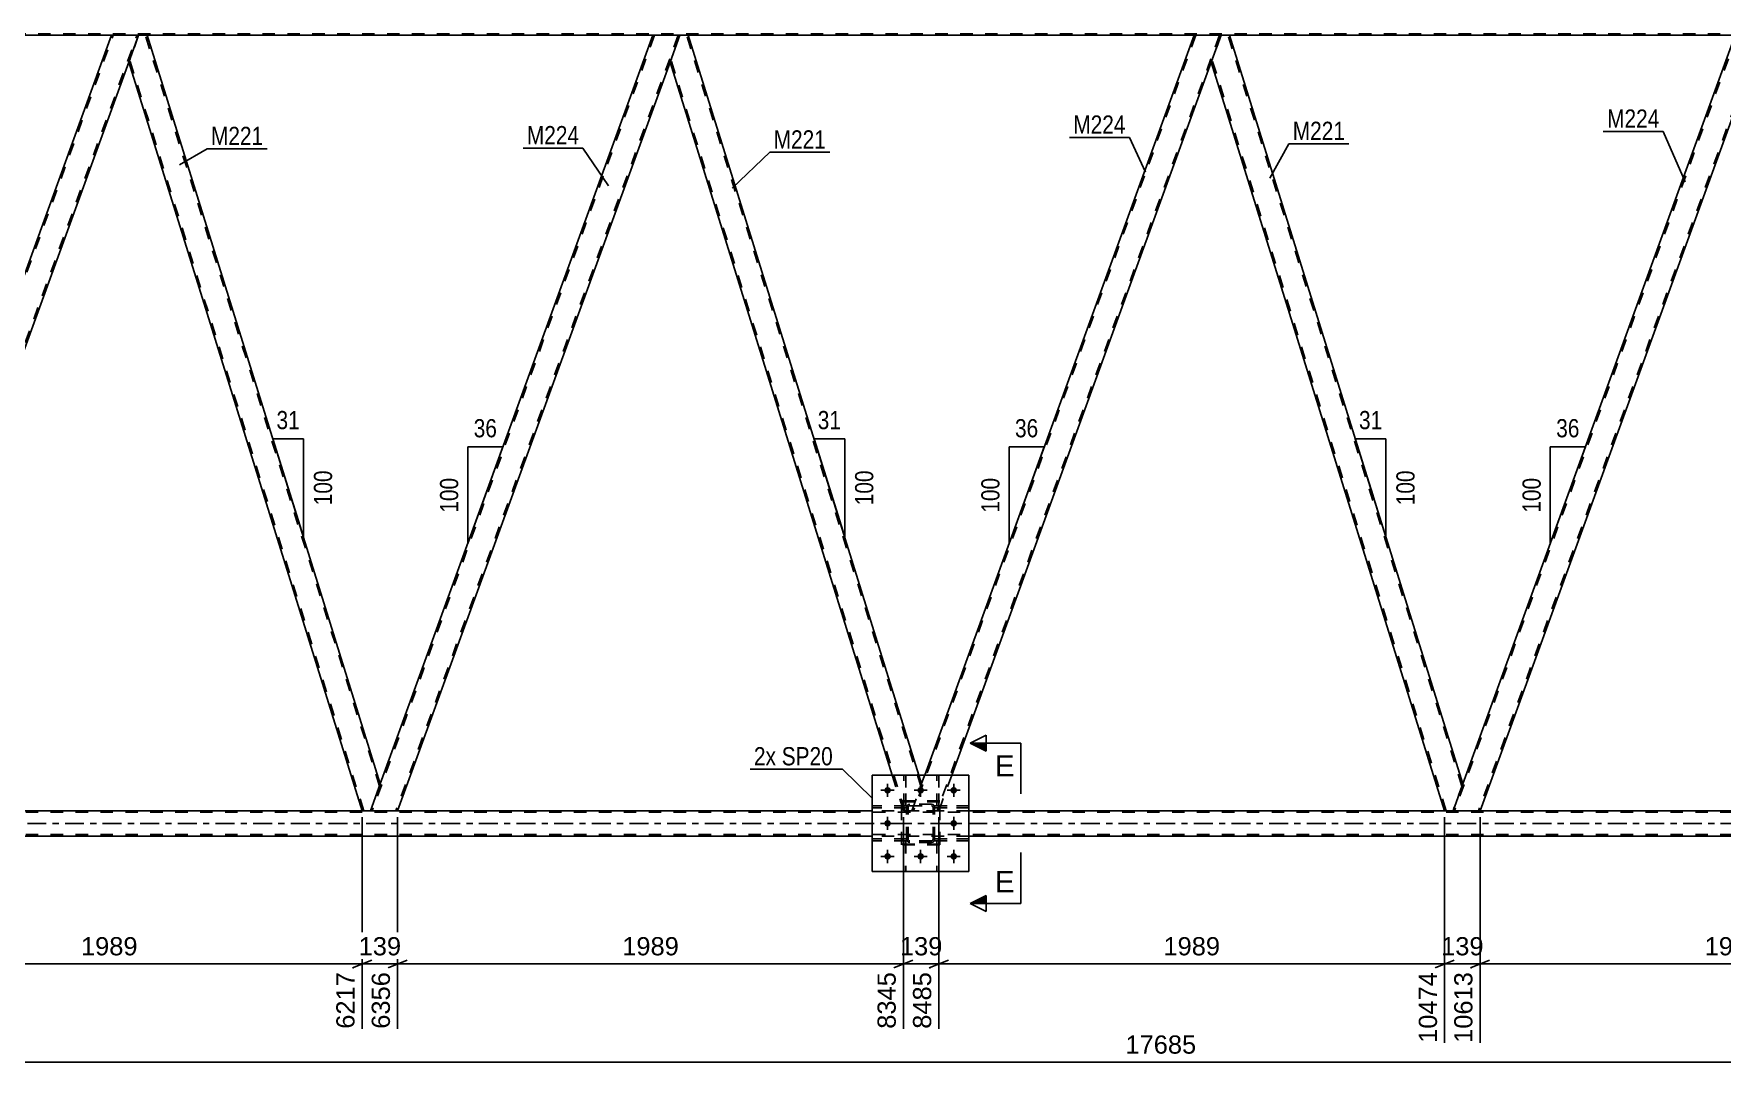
# Model space of a CAD drawing. Header units: millimetres. Extents: x 0 to 841, y 0 to 594.
# Drawn here: x 255.2 to 520.8, y 269.3 to 431.2 of the extents above; entities that cross this region are included whole.
import ezdxf

# ---------------------------------------------------------------- set-up
doc = ezdxf.new("R2010")
doc.units = ezdxf.units.MM
doc.linetypes.add('DXK_LINE_DOT2', pattern=[3.9198, 1.9599, -1.9599])
doc.linetypes.add('DXK_LINE_DOT3', pattern=[5.9187, 2.979, -0.9799, 0.9799, -0.9799])
doc.styles.add('Arial', font='arial.ttf', dxfattribs={"height": 0.2})
doc.styles.add('Arial Narrow', font='ARIALN.TTF', dxfattribs={"height": 0.2})

# ---------------------------------------------------------------- blocks, each defined once
blk = doc.blocks.new('Part-318895881-4197 - 3783')
at = {"color": 7, "linetype": 'DXK_LINE_DOT2'}
for p, q in [((718.45, 308.68), (129.92, 308.68)), ((312.44, 308.92), (306.87, 308.92)), ((402.32, 308.92), (387.12, 308.92)), ((482.71, 308.92), (477.14, 308.92)), ((718.45, 305.16), (129.92, 305.16)), ((402.32, 304.92), (387.12, 304.92))]:
    blk.add_line(p, q, dxfattribs=at)
at = {"color": 2, "linetype": 'Continuous'}
for p, q in [((306.87, 308.92), (232.05, 308.92)), ((387.12, 308.92), (312.44, 308.92)), ((477.14, 308.92), (402.32, 308.92)), ((557.39, 308.92), (482.71, 308.92)), ((387.12, 304.92), (232.05, 304.92)), ((557.39, 304.92), (402.32, 304.92))]:
    blk.add_line(p, q, dxfattribs=at)
at = {"color": 7, "linetype": 'DXK_LINE_DOT3'}
blk.add_line((129.92, 306.92), (718.45, 306.92), dxfattribs=at)
blk = doc.blocks.new('Bolt-318895881-4156 - 3783')
at = {"linetype": 'Continuous'}
for points in [[(390.04, 312.13, -1), (389, 312.13, -1)], [(395.24, 312.13, -1), (394.2, 312.13, -1)], [(400.44, 312.13, -1), (399.4, 312.13, -1)], [(390.04, 306.93, -1), (389, 306.93, -1)], [(400.44, 306.93, -1), (399.4, 306.93, -1)], [(390.04, 301.73, -1), (389, 301.73, -1)], [(395.24, 301.73, -1), (394.2, 301.73, -1)], [(400.44, 301.73, -1), (399.4, 301.73, -1)]]:
    blk.add_hatch(color=1, dxfattribs=at).paths.add_polyline_path(points)
at = {"color": 1, "linetype": 'Continuous'}
for p, q in [((390.56, 312.13), (388.48, 312.13)), ((389.52, 313.17), (389.52, 311.09)), ((395.76, 312.13), (393.68, 312.13)), ((394.72, 313.17), (394.72, 311.09)), ((400.96, 312.13), (398.88, 312.13)), ((399.92, 313.17), (399.92, 311.09)), ((390.56, 306.93), (388.48, 306.93)), ((389.52, 307.97), (389.52, 305.89)), ((400.96, 306.93), (398.88, 306.93)), ((399.92, 307.97), (399.92, 305.89)), ((390.56, 301.73), (388.48, 301.73)), ((389.52, 302.77), (389.52, 300.69)), ((395.76, 301.73), (393.68, 301.73)), ((394.72, 302.77), (394.72, 300.69)), ((400.96, 301.73), (398.88, 301.73)), ((399.92, 302.77), (399.92, 300.69))]:
    blk.add_line(p, q, dxfattribs=at)
blk = doc.blocks.new('Part-318895881-4124 - 3783')
at = {"color": 7, "linetype": 'DXK_LINE_DOT2'}
for p, q in [((402.32, 304.49), (396.92, 304.49)), ((396.92, 304.49), (396.92, 304.17)), ((396.92, 304.17), (402.32, 304.17)), ((397.52, 304.17), (397.52, 304.49)), ((402.32, 304.17), (402.32, 304.49))]:
    blk.add_line(p, q, dxfattribs=at)
blk = doc.blocks.new('Bolt-318895881-3851 - 3783')
at = {"color": 1, "linetype": 'Continuous'}
for p, q in [((388.48, 312.13), (389.18, 312.13)), ((389.52, 313.17), (389.52, 312.48)), ((389.52, 311.09), (389.52, 311.78)), ((390.56, 312.13), (389.87, 312.13)), ((393.68, 312.13), (394.38, 312.13)), ((394.72, 313.17), (394.72, 312.48)), ((394.72, 311.09), (394.72, 311.78)), ((395.76, 312.13), (395.07, 312.13)), ((398.88, 312.13), (399.58, 312.13)), ((399.92, 313.17), (399.92, 312.48)), ((399.92, 311.09), (399.92, 311.78)), ((400.96, 312.13), (400.27, 312.13)), ((388.48, 306.93), (389.18, 306.93)), ((389.52, 307.97), (389.52, 307.28)), ((389.52, 305.89), (389.52, 306.58)), ((390.56, 306.93), (389.87, 306.93)), ((398.88, 306.93), (399.58, 306.93)), ((399.92, 307.97), (399.92, 307.28)), ((399.92, 305.89), (399.92, 306.58)), ((400.96, 306.93), (400.27, 306.93)), ((388.48, 301.73), (389.18, 301.73)), ((389.52, 302.77), (389.52, 302.08)), ((389.52, 300.69), (389.52, 301.38)), ((390.56, 301.73), (389.87, 301.73)), ((393.68, 301.73), (394.38, 301.73)), ((394.72, 302.77), (394.72, 302.08)), ((394.72, 300.69), (394.72, 301.38)), ((395.76, 301.73), (395.07, 301.73)), ((398.88, 301.73), (399.58, 301.73)), ((399.92, 302.77), (399.92, 302.08)), ((399.92, 300.69), (399.92, 301.38)), ((400.96, 301.73), (400.27, 301.73))]:
    blk.add_line(p, q, dxfattribs=at)
blk = doc.blocks.new('Part-318895881-4164 - 3783')
at = {"color": 7, "linetype": 'DXK_LINE_DOT2'}
for p, q in [((397.28, 304.17), (397.6, 304.17)), ((397.28, 304.17), (397.28, 299.33)), ((397.28, 303.57), (397.6, 303.57)), ((397.6, 304.17), (397.6, 299.33)), ((397.6, 299.33), (397.28, 299.33))]:
    blk.add_line(p, q, dxfattribs=at)
blk = doc.blocks.new('Part-318895881-3873 - 3783')
at = {"color": 7, "linetype": 'DXK_LINE_DOT2'}
for p, q in [((437.98, 430.92), (393.58, 308.92)), ((441.73, 430.92), (397.32, 308.92)), ((437.98, 430.92), (438, 430.92)), ((441.98, 430.92), (440.44, 426.67)), ((393.32, 308.92), (395.36, 314.53)), ((399.62, 314.53), (397.58, 308.92)), ((397.58, 308.92), (393.32, 308.92))]:
    blk.add_line(p, q, dxfattribs=at)
at = {"color": 2, "linetype": 'Continuous'}
for p, q in [((437.73, 430.92), (395.36, 314.53)), ((441.98, 430.92), (437.73, 430.92)), ((440.44, 426.67), (399.62, 314.53))]:
    blk.add_line(p, q, dxfattribs=at)
blk = doc.blocks.new('Part-318895881-3908 - 3783')
at = {"color": 7, "linetype": 'DXK_LINE_DOT2'}
for p, q in [((728.25, 431.16), (129.92, 431.16)), ((273.03, 430.92), (267.46, 430.92)), ((358.17, 430.92), (352.59, 430.92)), ((443.3, 430.92), (437.73, 430.92))]:
    blk.add_line(p, q, dxfattribs=at)
at = {"color": 2, "linetype": 'Continuous'}
for p, q in [((267.46, 430.92), (187.9, 430.92)), ((352.59, 430.92), (273.03, 430.92)), ((437.73, 430.92), (358.17, 430.92)), ((522.86, 430.92), (443.3, 430.92))]:
    blk.add_line(p, q, dxfattribs=at)
blk = doc.blocks.new('Part-318895881-4165 - 3783')
at = {"color": 7, "linetype": 'DXK_LINE_DOT2'}
for p, q in [((392.08, 304.17), (392.4, 304.17)), ((392.08, 304.17), (392.08, 299.33)), ((392.08, 303.57), (392.4, 303.57)), ((392.4, 304.17), (392.4, 299.33)), ((392.4, 299.33), (392.08, 299.33))]:
    blk.add_line(p, q, dxfattribs=at)
blk = doc.blocks.new('Part-318895881-3936 - 3783')
at = {"color": 7, "linetype": 'DXK_LINE_DOT2'}
for p, q in [((397.72, 310.46), (391.72, 310.46)), ((391.72, 303.66), (391.72, 310.46)), ((397.72, 303.66), (397.72, 310.46)), ((397.72, 303.66), (391.72, 303.66))]:
    blk.add_line(p, q, dxfattribs=at)
blk = doc.blocks.new('Part-318895881-3961 - 3783')
at = {"color": 2, "linetype": 'Continuous'}
for p, q in [((271.71, 430.92), (270.17, 426.67)), ((273.03, 430.92), (271.71, 430.92)), ((309.73, 313.17), (273.03, 430.92)), ((306.87, 308.92), (270.17, 426.67)), ((308.19, 308.92), (309.73, 313.17)), ((308.19, 308.92), (306.87, 308.92))]:
    blk.add_line(p, q, dxfattribs=at)
at = {"color": 7, "linetype": 'DXK_LINE_DOT2'}
for p, q in [((309.6, 312.8), (272.78, 430.92)), ((307.12, 308.92), (270.3, 427.05))]:
    blk.add_line(p, q, dxfattribs=at)
blk = doc.blocks.new('Part-318895881-3971 - 3783')
at = {"color": 7, "linetype": 'DXK_LINE_DOT2'}
for p, q in [((223.31, 308.92), (267.71, 430.92)), ((227.05, 308.92), (271.46, 430.92)), ((267.71, 430.92), (267.73, 430.92)), ((271.71, 430.92), (270.17, 426.67)), ((223.05, 308.92), (225.09, 314.53)), ((227.31, 308.92), (229.35, 314.53)), ((227.31, 308.92), (223.05, 308.92))]:
    blk.add_line(p, q, dxfattribs=at)
at = {"color": 2, "linetype": 'Continuous'}
for p, q in [((267.46, 430.92), (225.09, 314.53)), ((271.71, 430.92), (267.46, 430.92)), ((229.35, 314.53), (270.17, 426.67))]:
    blk.add_line(p, q, dxfattribs=at)
blk = doc.blocks.new('Part-318895881-3978 - 3783')
at = {"color": 7, "linetype": 'DXK_LINE_DOT2'}
for p, q in [((352.85, 430.92), (308.44, 308.92)), ((356.59, 430.92), (312.19, 308.92)), ((352.85, 430.92), (352.87, 430.92)), ((356.85, 430.92), (355.3, 426.67)), ((309.73, 313.17), (308.19, 308.92)), ((308.44, 308.92), (308.46, 308.92))]:
    blk.add_line(p, q, dxfattribs=at)
at = {"color": 2, "linetype": 'Continuous'}
for p, q in [((352.59, 430.92), (309.73, 313.17)), ((352.59, 430.92), (356.85, 430.92)), ((355.3, 426.67), (312.44, 308.92)), ((312.41, 308.92), (308.19, 308.92)), ((312.44, 308.92), (312.41, 308.92))]:
    blk.add_line(p, q, dxfattribs=at)
blk = doc.blocks.new('Part-318895881-3993 - 3783')
at = {"color": 7, "linetype": 'DXK_LINE_DOT2'}
for p, q in [((392.4, 304.17), (392.08, 304.17)), ((392.08, 304.17), (392.08, 299.33)), ((392.08, 303.57), (392.4, 303.57)), ((392.4, 304.17), (392.4, 299.33)), ((392.08, 299.33), (392.4, 299.33))]:
    blk.add_line(p, q, dxfattribs=at)
blk = doc.blocks.new('Part-318895881-4099 - 3783')
at = {"color": 7, "linetype": 'DXK_LINE_DOT2'}
for p, q in [((523.12, 430.92), (478.71, 308.92)), ((526.86, 430.92), (482.46, 308.92)), ((523.12, 430.92), (523.13, 430.92)), ((527.12, 430.92), (525.57, 426.67)), ((480, 313.17), (478.46, 308.92)), ((478.71, 308.92), (478.73, 308.92))]:
    blk.add_line(p, q, dxfattribs=at)
at = {"color": 2, "linetype": 'Continuous'}
for p, q in [((522.86, 430.92), (480, 313.17)), ((522.86, 430.92), (527.12, 430.92)), ((525.57, 426.67), (482.71, 308.92)), ((482.67, 308.92), (478.46, 308.92)), ((482.71, 308.92), (482.67, 308.92))]:
    blk.add_line(p, q, dxfattribs=at)
blk = doc.blocks.new('Part-318895881-4003 - 3783')
at = {"color": 2, "linetype": 'Continuous'}
for p, q in [((441.98, 430.92), (440.44, 426.67)), ((443.3, 430.92), (441.98, 430.92)), ((480, 313.17), (443.3, 430.92)), ((477.14, 308.92), (440.44, 426.67)), ((479.73, 312.43), (478.46, 308.92)), ((480, 313.17), (479.73, 312.43)), ((478.46, 308.92), (477.14, 308.92))]:
    blk.add_line(p, q, dxfattribs=at)
at = {"color": 7, "linetype": 'DXK_LINE_DOT2'}
for p, q in [((479.87, 312.8), (443.05, 430.92)), ((477.39, 308.92), (440.57, 427.05)), ((479.98, 313.12), (479.73, 312.43))]:
    blk.add_line(p, q, dxfattribs=at)
blk = doc.blocks.new('Part-318895881-4013 - 3783')
at = {"color": 2, "linetype": 'Continuous'}
for p, q in [((356.85, 430.92), (355.3, 426.67)), ((358.17, 430.92), (356.85, 430.92)), ((394.45, 314.53), (358.17, 430.92)), ((390.26, 314.53), (355.3, 426.67))]:
    blk.add_line(p, q, dxfattribs=at)
at = {"color": 7, "linetype": 'DXK_LINE_DOT2'}
for p, q in [((394.73, 312.8), (357.91, 430.92)), ((392.25, 308.92), (355.44, 427.05)), ((390.26, 314.53), (392, 308.92)), ((394.87, 313.17), (394.45, 314.53)), ((393.32, 308.92), (394.87, 313.17)), ((392, 308.92), (393.32, 308.92))]:
    blk.add_line(p, q, dxfattribs=at)
blk = doc.blocks.new('Part-318895881-4014 - 3783')
at = {"color": 7, "linetype": 'DXK_LINE_DOT2'}
for p, q in [((397.72, 310.33), (391.72, 310.33)), ((391.72, 303.53), (391.72, 310.33)), ((397.72, 303.53), (397.72, 310.33)), ((397.72, 303.53), (391.72, 303.53))]:
    blk.add_line(p, q, dxfattribs=at)
blk = doc.blocks.new('Part-318895881-4026 - 3783')
at = {"color": 7, "linetype": 'DXK_LINE_DOT2'}
for p, q in [((392.08, 309.69), (392.08, 314.53)), ((392.08, 314.53), (392.4, 314.53)), ((392.4, 314.53), (392.4, 309.69)), ((392.08, 310.29), (392.4, 310.29)), ((392.4, 309.69), (392.08, 309.69))]:
    blk.add_line(p, q, dxfattribs=at)
blk = doc.blocks.new('Part-318895881-4027 - 3783')
at = {"color": 7, "linetype": 'DXK_LINE_DOT2'}
for p, q in [((392.52, 304.49), (387.12, 304.49)), ((387.12, 304.49), (387.12, 304.17)), ((392.52, 304.17), (387.12, 304.17)), ((391.92, 304.17), (391.92, 304.49)), ((392.52, 304.17), (392.52, 304.49))]:
    blk.add_line(p, q, dxfattribs=at)
blk = doc.blocks.new('Part-318895881-4163 - 3783')
at = {"color": 7, "linetype": 'DXK_LINE_DOT2'}
for p, q in [((392.52, 309.45), (392.56, 309.63)), ((392.56, 309.63), (392.52, 309.45)), ((392.52, 304.41), (392.52, 309.45)), ((392.76, 309.45), (392.78, 309.54)), ((392.76, 304.41), (392.76, 309.45)), ((392.78, 309.54), (392.83, 309.62)), ((392.82, 309.89), (393, 309.93)), ((393, 309.93), (392.82, 309.89)), ((392.83, 309.62), (392.91, 309.67)), ((392.91, 309.67), (393, 309.69)), ((396.44, 309.93), (393, 309.93)), ((393, 309.69), (396.44, 309.69)), ((396.44, 309.93), (396.63, 309.89)), ((396.63, 309.89), (396.44, 309.93)), ((396.44, 309.69), (396.53, 309.67)), ((396.53, 309.67), (396.61, 309.62)), ((396.61, 309.62), (396.66, 309.54)), ((396.66, 309.54), (396.68, 309.45)), ((396.68, 304.41), (396.68, 309.45)), ((396.89, 309.63), (396.92, 309.45)), ((396.92, 309.45), (396.89, 309.63)), ((396.92, 304.41), (396.92, 309.45)), ((392.56, 304.22), (392.52, 304.41)), ((392.52, 304.41), (392.56, 304.22)), ((392.78, 304.32), (392.76, 304.41)), ((392.83, 304.24), (392.78, 304.32)), ((393, 303.93), (392.82, 303.97)), ((392.82, 303.97), (393, 303.93)), ((392.91, 304.19), (392.83, 304.24)), ((393, 304.17), (392.91, 304.19)), ((396.44, 304.17), (393, 304.17)), ((396.44, 303.93), (393, 303.93)), ((396.53, 304.19), (396.44, 304.17)), ((396.63, 303.97), (396.44, 303.93)), ((396.44, 303.93), (396.63, 303.97)), ((396.61, 304.24), (396.53, 304.19)), ((396.66, 304.32), (396.61, 304.24)), ((396.68, 304.41), (396.66, 304.32)), ((396.92, 304.41), (396.89, 304.22)), ((396.89, 304.22), (396.92, 304.41))]:
    blk.add_line(p, q, dxfattribs=at)
at = {"color": 7, "linetype": 'DXK_LINE_DOT3'}
blk.add_line((394.72, 306.93), (394.72, 306.93), dxfattribs=at)
at = {"color": 7, "linetype": 'DXK_LINE_DOT2'}
for centre, start, end in [((393, 309.45), 112.5, 157.5), ((393, 309.45), 112.5, 157.5), ((396.44, 309.45), 22.5, 67.5), ((396.44, 309.45), 22.5, 67.5), ((393, 304.41), 202.5, 247.5), ((393, 304.41), 202.5, 247.5), ((396.44, 304.41), 292.5, 337.5), ((396.44, 304.41), 292.5, 337.5)]:
    blk.add_arc(centre, 0.48, start, end, dxfattribs=at)
blk = doc.blocks.new('Part-318895881-4059 - 3783')
at = {"color": 2, "linetype": 'Continuous'}
for p, q in [((397.28, 314.53), (397.28, 314.53)), ((397.6, 314.53), (397.28, 314.53)), ((397.6, 314.53), (397.6, 314.53))]:
    blk.add_line(p, q, dxfattribs=at)
at = {"color": 7, "linetype": 'DXK_LINE_DOT2'}
for p, q in [((397.28, 309.69), (397.28, 314.53)), ((397.6, 309.69), (397.6, 314.53)), ((397.28, 310.29), (397.6, 310.29)), ((397.6, 309.69), (397.28, 309.69))]:
    blk.add_line(p, q, dxfattribs=at)
blk = doc.blocks.new('Part-318895881-4060 - 3783')
at = {"color": 2, "linetype": 'Continuous'}
for p, q in [((392.08, 314.53), (392.08, 314.53)), ((392.4, 314.53), (392.08, 314.53)), ((392.4, 314.53), (392.4, 314.53))]:
    blk.add_line(p, q, dxfattribs=at)
at = {"color": 7, "linetype": 'DXK_LINE_DOT2'}
for p, q in [((392.08, 309.69), (392.08, 314.53)), ((392.4, 309.69), (392.4, 314.53)), ((392.08, 310.29), (392.4, 310.29)), ((392.4, 309.69), (392.08, 309.69))]:
    blk.add_line(p, q, dxfattribs=at)
blk = doc.blocks.new('Part-318895881-4061 - 3783')
at = {"color": 7, "linetype": 'DXK_LINE_DOT2'}
for p, q in [((392.52, 304.49), (387.12, 304.49)), ((387.12, 304.17), (387.12, 304.49)), ((392.52, 304.17), (387.12, 304.17)), ((391.92, 304.17), (391.92, 304.49)), ((392.52, 304.49), (392.52, 304.17))]:
    blk.add_line(p, q, dxfattribs=at)
blk = doc.blocks.new('Part-318895881-4062 - 3783')
at = {"color": 7, "linetype": 'DXK_LINE_DOT2'}
for p, q in [((392.52, 309.69), (387.12, 309.69)), ((387.12, 309.37), (387.12, 309.69)), ((392.52, 309.37), (387.12, 309.37)), ((391.92, 309.37), (391.92, 309.69)), ((392.52, 309.69), (392.52, 309.37))]:
    blk.add_line(p, q, dxfattribs=at)
blk = doc.blocks.new('Part-318895881-4063 - 3783')
at = {"color": 7, "linetype": 'DXK_LINE_DOT2'}
for p, q in [((397.6, 304.17), (397.28, 304.17)), ((397.28, 304.17), (397.28, 299.33)), ((397.28, 303.57), (397.6, 303.57)), ((397.6, 304.17), (397.6, 299.33)), ((397.28, 299.33), (397.6, 299.33))]:
    blk.add_line(p, q, dxfattribs=at)
blk = doc.blocks.new('Part-318895881-4141 - 3783')
at = {"color": 7, "linetype": 'DXK_LINE_DOT2'}
for p, q in [((387.12, 299.33), (387.12, 314.53)), ((387.12, 314.53), (402.32, 314.53)), ((402.32, 314.53), (402.32, 299.33)), ((402.32, 299.33), (387.12, 299.33))]:
    blk.add_line(p, q, dxfattribs=at)
blk = doc.blocks.new('Part-318895881-4122 - 3783')
at = {"color": 7, "linetype": 'DXK_LINE_DOT2'}
for p, q in [((396.92, 309.37), (396.92, 309.69)), ((396.92, 309.69), (402.32, 309.69)), ((402.32, 309.37), (396.92, 309.37)), ((397.52, 309.37), (397.52, 309.69)), ((402.32, 309.69), (402.32, 309.37))]:
    blk.add_line(p, q, dxfattribs=at)
blk = doc.blocks.new('Part-318895881-4123 - 3783')
at = {"color": 7, "linetype": 'DXK_LINE_DOT2'}
for p, q in [((392.52, 309.69), (387.12, 309.69)), ((387.12, 309.69), (387.12, 309.37)), ((392.52, 309.37), (387.12, 309.37)), ((391.92, 309.37), (391.92, 309.69)), ((392.52, 309.37), (392.52, 309.69))]:
    blk.add_line(p, q, dxfattribs=at)
blk = doc.blocks.new('Part-318895881-4125 - 3783')
at = {"color": 7, "linetype": 'DXK_LINE_DOT2'}
for p, q in [((402.32, 309.69), (396.92, 309.69)), ((396.92, 309.69), (396.92, 309.37)), ((396.92, 309.37), (402.32, 309.37)), ((397.52, 309.37), (397.52, 309.69)), ((402.32, 309.37), (402.32, 309.69))]:
    blk.add_line(p, q, dxfattribs=at)
blk = doc.blocks.new('Part-318895881-4126 - 3783')
at = {"color": 7, "linetype": 'DXK_LINE_DOT2'}
for p, q in [((392.52, 309.45), (392.56, 309.63)), ((392.56, 309.63), (392.52, 309.45)), ((392.52, 304.41), (392.52, 309.45)), ((392.76, 309.45), (392.78, 309.54)), ((392.76, 304.41), (392.76, 309.45)), ((392.78, 309.54), (392.83, 309.62)), ((392.82, 309.89), (393, 309.93)), ((393, 309.93), (392.82, 309.89)), ((392.83, 309.62), (392.91, 309.67)), ((392.91, 309.67), (393, 309.69)), ((396.44, 309.93), (393, 309.93)), ((393, 309.69), (396.44, 309.69)), ((396.44, 309.93), (396.63, 309.89)), ((396.63, 309.89), (396.44, 309.93)), ((396.44, 309.69), (396.53, 309.67)), ((396.53, 309.67), (396.61, 309.62)), ((396.61, 309.62), (396.66, 309.54)), ((396.66, 309.54), (396.68, 309.45)), ((396.68, 304.41), (396.68, 309.45)), ((396.89, 309.63), (396.92, 309.45)), ((396.92, 309.45), (396.89, 309.63)), ((396.92, 304.41), (396.92, 309.45)), ((392.56, 304.22), (392.52, 304.41)), ((392.52, 304.41), (392.56, 304.22)), ((392.78, 304.32), (392.76, 304.41)), ((392.83, 304.24), (392.78, 304.32)), ((393, 303.93), (392.82, 303.97)), ((392.82, 303.97), (393, 303.93)), ((392.91, 304.19), (392.83, 304.24)), ((393, 304.17), (392.91, 304.19)), ((396.44, 304.17), (393, 304.17)), ((396.44, 303.93), (393, 303.93)), ((396.53, 304.19), (396.44, 304.17)), ((396.63, 303.97), (396.44, 303.93)), ((396.44, 303.93), (396.63, 303.97)), ((396.61, 304.24), (396.53, 304.19)), ((396.66, 304.32), (396.61, 304.24)), ((396.68, 304.41), (396.66, 304.32)), ((396.92, 304.41), (396.89, 304.22)), ((396.89, 304.22), (396.92, 304.41))]:
    blk.add_line(p, q, dxfattribs=at)
at = {"color": 7, "linetype": 'DXK_LINE_DOT3'}
blk.add_line((394.72, 306.93), (394.72, 306.93), dxfattribs=at)
at = {"color": 7, "linetype": 'DXK_LINE_DOT2'}
for centre, start, end in [((393, 309.45), 112.5, 157.5), ((393, 309.45), 112.5, 157.5), ((396.44, 309.45), 22.5, 67.5), ((396.44, 309.45), 22.5, 67.5), ((393, 304.41), 202.5, 247.5), ((393, 304.41), 202.5, 247.5), ((396.44, 304.41), 292.5, 337.5), ((396.44, 304.41), 292.5, 337.5)]:
    blk.add_arc(centre, 0.48, start, end, dxfattribs=at)
blk = doc.blocks.new('Part-318895881-4146 - 3783')
at = {"color": 2, "linetype": 'Continuous'}
for p, q in [((387.12, 314.53), (387.12, 299.33)), ((402.32, 314.53), (387.12, 314.53)), ((402.32, 299.33), (402.32, 314.53)), ((387.12, 299.33), (402.32, 299.33))]:
    blk.add_line(p, q, dxfattribs=at)
blk = doc.blocks.new('Part-318895881-4149 - 3783')
at = {"color": 7, "linetype": 'DXK_LINE_DOT2'}
for p, q in [((396.92, 304.17), (396.92, 304.49)), ((396.92, 304.49), (402.32, 304.49)), ((402.32, 304.17), (396.92, 304.17)), ((397.52, 304.17), (397.52, 304.49)), ((402.32, 304.49), (402.32, 304.17))]:
    blk.add_line(p, q, dxfattribs=at)
blk = doc.blocks.new('Part-318895881-4166 - 3783')
at = {"color": 7, "linetype": 'DXK_LINE_DOT2'}
for p, q in [((397.28, 309.69), (397.28, 314.53)), ((397.28, 314.53), (397.6, 314.53)), ((397.6, 314.53), (397.6, 309.69)), ((397.28, 310.29), (397.6, 310.29)), ((397.6, 309.69), (397.28, 309.69))]:
    blk.add_line(p, q, dxfattribs=at)
blk = doc.blocks.new('StraightDimension-318895881-4912 - 3783')
at = {"color": 7, "linetype": 'Continuous'}
for p, q in [((477.14, 307.92), (477.14, 272.39)), ((482.71, 307.92), (482.71, 272.39)), ((475.64, 284.21), (478.64, 285.41)), ((477.14, 284.81), (482.71, 284.81)), ((484.21, 285.41), (481.21, 284.21))]:
    blk.add_line(p, q, dxfattribs=at)
at = {"color": 0}
blk.add_wipeout([(483.86, 285.56), (483.86, 289.76), (475.99, 289.76), (475.99, 285.56)], dxfattribs=at)
at = {"color": 0, "linetype": 'Continuous'}
blk.add_wipeout([(482.11, 284.11), (477.91, 284.11), (477.91, 271.79), (482.11, 271.79)], dxfattribs=at)
at = {"color": 3, "style": 'Arial'}
blk.add_text('139', height=2.865, dxfattribs=at).set_placement((476.59, 286.16))
at = {"color": 3, "linetype": 'Continuous', "style": 'Arial'}
blk.add_text('10613', height=2.865, rotation=90.0002, dxfattribs=at).set_placement((481.51, 272.39))
blk = doc.blocks.new('StraightDimension-318895881-4914 - 3783')
at = {"color": 7, "linetype": 'Continuous'}
for p, q in [((392, 307.92), (392, 274.61)), ((397.58, 307.92), (397.58, 274.61)), ((390.5, 284.21), (393.5, 285.41)), ((392, 284.81), (397.58, 284.81)), ((399.08, 285.41), (396.08, 284.21))]:
    blk.add_line(p, q, dxfattribs=at)
at = {"color": 0}
blk.add_wipeout([(398.73, 285.56), (398.73, 289.76), (390.86, 289.76), (390.86, 285.56)], dxfattribs=at)
at = {"color": 0, "linetype": 'Continuous'}
blk.add_wipeout([(396.98, 284.11), (392.78, 284.11), (392.78, 274.01), (396.98, 274.01)], dxfattribs=at)
at = {"color": 3, "style": 'Arial'}
blk.add_text('139', height=2.865, dxfattribs=at).set_placement((391.46, 286.16))
at = {"color": 3, "linetype": 'Continuous', "style": 'Arial'}
blk.add_text('8485', height=2.865, rotation=90.0002, dxfattribs=at).set_placement((396.38, 274.61))
blk = doc.blocks.new('StraightDimension-318895881-4917 - 3783')
at = {"color": 7, "linetype": 'Continuous'}
for p, q in [((227.31, 307.92), (227.31, 274.61)), ((306.87, 307.92), (306.87, 274.61)), ((228.81, 285.41), (225.81, 284.21)), ((227.31, 284.81), (306.87, 284.81)), ((305.37, 284.21), (308.37, 285.41))]:
    blk.add_line(p, q, dxfattribs=at)
at = {"color": 0}
blk.add_wipeout([(272.14, 285.56), (272.14, 289.76), (262.04, 289.76), (262.04, 285.56)], dxfattribs=at)
at = {"color": 0, "linetype": 'Continuous'}
blk.add_wipeout([(306.27, 284.11), (302.07, 284.11), (302.07, 274.01), (306.27, 274.01)], dxfattribs=at)
at = {"color": 3, "style": 'Arial'}
blk.add_text('1989', height=2.865, dxfattribs=at).set_placement((262.64, 286.16))
at = {"color": 3, "linetype": 'Continuous', "style": 'Arial'}
blk.add_text('6217', height=2.865, rotation=90.0002, dxfattribs=at).set_placement((305.67, 274.61))
blk = doc.blocks.new('StraightDimension-318895881-4757 - 3783')
at = {"color": 7, "linetype": 'Continuous'}
blk.add_line((102.24, 269.34), (762.74, 269.34), dxfattribs=at)
at = {"color": 0}
blk.add_wipeout([(438.65, 270.09), (438.65, 274.29), (426.33, 274.29), (426.33, 270.09)], dxfattribs=at)
at = {"color": 3, "style": 'Arial'}
blk.add_text('17685', height=2.865, dxfattribs=at).set_placement((426.93, 270.69))
blk = doc.blocks.new('StraightDimension-318895881-4913 - 3783')
at = {"color": 7, "linetype": 'Continuous'}
for p, q in [((397.58, 307.92), (397.58, 274.61)), ((477.14, 307.92), (477.14, 272.39)), ((399.08, 285.41), (396.08, 284.21)), ((397.58, 284.81), (477.14, 284.81)), ((475.64, 284.21), (478.64, 285.41))]:
    blk.add_line(p, q, dxfattribs=at)
at = {"color": 0}
blk.add_wipeout([(442.41, 285.56), (442.41, 289.76), (432.31, 289.76), (432.31, 285.56)], dxfattribs=at)
at = {"color": 0, "linetype": 'Continuous'}
blk.add_wipeout([(476.54, 284.11), (472.34, 284.11), (472.34, 271.79), (476.54, 271.79)], dxfattribs=at)
at = {"color": 3, "style": 'Arial'}
blk.add_text('1989', height=2.865, dxfattribs=at).set_placement((432.91, 286.16))
at = {"color": 3, "linetype": 'Continuous', "style": 'Arial'}
blk.add_text('10474', height=2.865, rotation=90.0002, dxfattribs=at).set_placement((475.94, 272.39))
blk = doc.blocks.new('AngleDimension-318895881-23135 - 3783')
at = {"color": 7, "linetype": 'Continuous'}
for p, q in [((323.48, 366.17), (329.02, 366.17)), ((323.48, 350.94), (329.02, 366.17)), ((323.48, 350.94), (323.48, 366.17)), ((325.33, 356.02), (329.02, 366.17))]:
    blk.add_line(p, q, dxfattribs=at)
at = {"color": 0}
for points in [[(328.68, 367.07), (328.68, 371.27), (323.82, 371.27), (323.82, 367.07)], [(322.58, 361.9), (318.38, 361.9), (318.38, 355.21), (322.58, 355.21)]]:
    blk.add_wipeout(points, dxfattribs=at)
at = {"color": 3, "style": 'Arial Narrow'}
blk.add_text('36', height=2.863, dxfattribs=at).set_placement((324.42, 367.67))
blk.add_text('100', height=2.863, rotation=90.0002, dxfattribs=at).set_placement((321.98, 355.81))
blk = doc.blocks.new('AngleDimension-318895881-23133 - 3783')
at = {"color": 7, "linetype": 'Continuous'}
for p, q in [((380.76, 358.45), (377.95, 367.45)), ((382.77, 367.45), (377.95, 367.45)), ((382.77, 351.99), (377.95, 367.45)), ((382.77, 351.99), (382.77, 367.45))]:
    blk.add_line(p, q, dxfattribs=at)
at = {"color": 0}
for points in [[(382.79, 368.35), (382.79, 372.55), (377.93, 372.55), (377.93, 368.35)], [(387.87, 363.06), (383.67, 363.06), (383.67, 356.38), (387.87, 356.38)]]:
    blk.add_wipeout(points, dxfattribs=at)
at = {"color": 3, "style": 'Arial Narrow'}
blk.add_text('31', height=2.863, dxfattribs=at).set_placement((378.53, 368.95))
blk.add_text('100', height=2.863, rotation=90.0002, dxfattribs=at).set_placement((387.27, 356.98))
blk = doc.blocks.new('AngleDimension-318895881-23163 - 3783')
at = {"color": 7, "linetype": 'Continuous'}
for p, q in [((408.62, 366.17), (414.16, 366.17)), ((408.62, 350.94), (414.16, 366.17)), ((408.62, 350.94), (408.62, 366.17)), ((410.46, 356.02), (414.16, 366.17))]:
    blk.add_line(p, q, dxfattribs=at)
at = {"color": 0}
for points in [[(413.81, 367.07), (413.81, 371.27), (408.96, 371.27), (408.96, 367.07)], [(407.72, 361.9), (403.52, 361.9), (403.52, 355.21), (407.72, 355.21)]]:
    blk.add_wipeout(points, dxfattribs=at)
at = {"color": 3, "style": 'Arial Narrow'}
blk.add_text('36', height=2.863, dxfattribs=at).set_placement((409.56, 367.67))
blk.add_text('100', height=2.863, rotation=90.0002, dxfattribs=at).set_placement((407.12, 355.81))
blk = doc.blocks.new('StraightDimension-318895881-4911 - 3783')
at = {"color": 7, "linetype": 'Continuous'}
for p, q in [((482.71, 307.92), (482.71, 272.39)), ((562.27, 307.92), (562.27, 272.39)), ((484.21, 285.41), (481.21, 284.21)), ((482.71, 284.81), (562.27, 284.81)), ((560.77, 284.21), (563.77, 285.41))]:
    blk.add_line(p, q, dxfattribs=at)
at = {"color": 0}
blk.add_wipeout([(527.54, 285.56), (527.54, 289.76), (517.44, 289.76), (517.44, 285.56)], dxfattribs=at)
at = {"color": 0, "linetype": 'Continuous'}
blk.add_wipeout([(561.67, 284.11), (557.47, 284.11), (557.47, 271.79), (561.67, 271.79)], dxfattribs=at)
at = {"color": 3, "style": 'Arial'}
blk.add_text('1989', height=2.865, dxfattribs=at).set_placement((518.04, 286.16))
at = {"color": 3, "linetype": 'Continuous', "style": 'Arial'}
blk.add_text('12602', height=2.865, rotation=90.0002, dxfattribs=at).set_placement((561.07, 272.39))
blk = doc.blocks.new('StraightDimension-318895881-4915 - 3783')
at = {"color": 7, "linetype": 'Continuous'}
for p, q in [((312.44, 307.92), (312.44, 274.61)), ((392, 307.92), (392, 274.61)), ((313.94, 285.41), (310.94, 284.21)), ((312.44, 284.81), (392, 284.81)), ((390.5, 284.21), (393.5, 285.41))]:
    blk.add_line(p, q, dxfattribs=at)
at = {"color": 0}
blk.add_wipeout([(357.27, 285.56), (357.27, 289.76), (347.18, 289.76), (347.18, 285.56)], dxfattribs=at)
at = {"color": 0, "linetype": 'Continuous'}
blk.add_wipeout([(391.4, 284.11), (387.2, 284.11), (387.2, 274.01), (391.4, 274.01)], dxfattribs=at)
at = {"color": 3, "style": 'Arial'}
blk.add_text('1989', height=2.865, dxfattribs=at).set_placement((347.78, 286.16))
at = {"color": 3, "linetype": 'Continuous', "style": 'Arial'}
blk.add_text('8345', height=2.865, rotation=90.0002, dxfattribs=at).set_placement((390.8, 274.61))
blk = doc.blocks.new('StraightDimension-318895881-4916 - 3783')
at = {"color": 7, "linetype": 'Continuous'}
for p, q in [((306.87, 307.92), (306.87, 274.61)), ((312.44, 307.92), (312.44, 274.61)), ((305.37, 284.21), (308.37, 285.41)), ((306.87, 284.81), (312.44, 284.81)), ((313.94, 285.41), (310.94, 284.21))]:
    blk.add_line(p, q, dxfattribs=at)
at = {"color": 0}
blk.add_wipeout([(313.59, 285.56), (313.59, 289.76), (305.72, 289.76), (305.72, 285.56)], dxfattribs=at)
at = {"color": 0, "linetype": 'Continuous'}
blk.add_wipeout([(311.84, 284.11), (307.64, 284.11), (307.64, 274.01), (311.84, 274.01)], dxfattribs=at)
at = {"color": 3, "style": 'Arial'}
blk.add_text('139', height=2.865, dxfattribs=at).set_placement((306.32, 286.16))
at = {"color": 3, "linetype": 'Continuous', "style": 'Arial'}
blk.add_text('6356', height=2.865, rotation=90.0002, dxfattribs=at).set_placement((311.24, 274.61))
blk = doc.blocks.new('AngleDimension-318895881-23105 - 3783')
at = {"color": 7, "linetype": 'Continuous'}
for p, q in [((295.62, 358.45), (292.82, 367.45)), ((297.64, 367.45), (292.82, 367.45)), ((297.64, 351.99), (292.82, 367.45)), ((297.64, 351.99), (297.64, 367.45))]:
    blk.add_line(p, q, dxfattribs=at)
at = {"color": 0}
for points in [[(297.65, 368.35), (297.65, 372.55), (292.8, 372.55), (292.8, 368.35)], [(302.74, 363.06), (298.54, 363.06), (298.54, 356.38), (302.74, 356.38)]]:
    blk.add_wipeout(points, dxfattribs=at)
at = {"color": 3, "style": 'Arial Narrow'}
blk.add_text('31', height=2.863, dxfattribs=at).set_placement((293.4, 368.95))
blk.add_text('100', height=2.863, rotation=90.0002, dxfattribs=at).set_placement((302.14, 356.98))
blk = doc.blocks.new('AngleDimension-318895881-23161 - 3783')
at = {"color": 7, "linetype": 'Continuous'}
for p, q in [((465.89, 358.45), (463.08, 367.45)), ((467.91, 367.45), (463.08, 367.45)), ((467.91, 351.99), (463.08, 367.45)), ((467.91, 351.99), (467.91, 367.45))]:
    blk.add_line(p, q, dxfattribs=at)
at = {"color": 0}
for points in [[(467.92, 368.35), (467.92, 372.55), (463.07, 372.55), (463.07, 368.35)], [(473.01, 363.06), (468.81, 363.06), (468.81, 356.38), (473.01, 356.38)]]:
    blk.add_wipeout(points, dxfattribs=at)
at = {"color": 3, "style": 'Arial Narrow'}
blk.add_text('31', height=2.863, dxfattribs=at).set_placement((463.67, 368.95))
blk.add_text('100', height=2.863, rotation=90.0002, dxfattribs=at).set_placement((472.41, 356.98))
blk = doc.blocks.new('AngleDimension-318895881-23191 - 3783')
at = {"color": 7, "linetype": 'Continuous'}
for p, q in [((493.75, 366.17), (499.29, 366.17)), ((493.75, 350.94), (499.29, 366.17)), ((493.75, 350.94), (493.75, 366.17)), ((495.6, 356.02), (499.29, 366.17))]:
    blk.add_line(p, q, dxfattribs=at)
at = {"color": 0}
for points in [[(498.95, 367.07), (498.95, 371.27), (494.09, 371.27), (494.09, 367.07)], [(492.85, 361.9), (488.65, 361.9), (488.65, 355.21), (492.85, 355.21)]]:
    blk.add_wipeout(points, dxfattribs=at)
at = {"color": 3, "style": 'Arial Narrow'}
blk.add_text('36', height=2.863, dxfattribs=at).set_placement((494.69, 367.67))
blk.add_text('100', height=2.863, rotation=90.0002, dxfattribs=at).set_placement((492.25, 355.81))
blk = doc.blocks.new('SectionMark-318895881-5180 - 3783')
at = {"linetype": 'Continuous'}
for points in [[(405, 319.56), (405, 318.31), (402.5, 319.56)], [(405, 295.57), (405, 294.32), (402.5, 294.32)]]:
    blk.add_hatch(color=6, dxfattribs=at).paths.add_polyline_path(points)
at = {"color": 6, "linetype": 'Continuous'}
for p, q in [((402.5, 319.56), (405, 320.81)), ((410.5, 319.56), (402.5, 319.56)), ((402.5, 319.56), (405, 318.31)), ((405, 318.31), (405, 320.81)), ((402.5, 294.32), (405, 295.57)), ((405, 295.57), (405, 293.07)), ((410.5, 294.32), (402.5, 294.32)), ((405, 293.07), (402.5, 294.32))]:
    blk.add_line(p, q, dxfattribs=at)
at = {"color": 0, "linetype": 'Continuous'}
for points in [[(409.5, 314.31), (409.5, 317.81), (406.39, 317.81), (406.39, 314.31)], [(409.5, 296.07), (409.5, 299.57), (406.39, 299.57), (406.39, 296.07)]]:
    blk.add_wipeout(points, dxfattribs=at)
at = {"color": 6, "linetype": 'Continuous'}
for p, q in [((410.5, 319.56), (410.5, 311.56)), ((410.5, 294.32), (410.5, 302.32))]:
    blk.add_line(p, q, dxfattribs=at)
at = {"color": 3, "linetype": 'Continuous', "style": 'Arial'}
for p in [(406.39, 314.31), (406.39, 296.07)]:
    blk.add_text('E', height=3.34, dxfattribs=at).set_placement(p)
blk = doc.blocks.new('Mark-318895881-3869 - 3783')
at = {"color": 0}
blk.add_wipeout([(426.96, 415.45), (426.96, 418.45), (418.73, 418.45), (418.73, 415.45)], dxfattribs=at)
blk.add_wipeout([(426.96, 415.45), (426.96, 418.45), (418.73, 418.45), (418.73, 415.45)], dxfattribs=at)
at = {"color": 30, "linetype": 'Continuous'}
for p in [(418.13, 414.85), (430.07, 409.37)]:
    blk.add_line(p, (427.56, 414.85), dxfattribs=at)
at = {"color": 3, "style": 'Arial Narrow'}
blk.add_text('M224', height=2.863, dxfattribs=at).set_placement((418.73, 415.45))
blk = doc.blocks.new('Mark-318895881-3957 - 3783')
at = {"color": 0}
blk.add_wipeout([(291.32, 413.66), (291.32, 416.66), (283.09, 416.66), (283.09, 413.66)], dxfattribs=at)
blk.add_wipeout([(291.32, 413.66), (291.32, 416.66), (283.09, 416.66), (283.09, 413.66)], dxfattribs=at)
at = {"color": 30, "linetype": 'Continuous'}
for p, q in [((278.16, 410.56), (282.49, 413.06)), ((282.49, 413.06), (291.92, 413.06))]:
    blk.add_line(p, q, dxfattribs=at)
at = {"color": 3, "style": 'Arial Narrow'}
blk.add_text('M221', height=2.863, dxfattribs=at).set_placement((283.09, 413.66))
blk = doc.blocks.new('Mark-318895881-3974 - 3783')
at = {"color": 0}
blk.add_wipeout([(341, 413.78), (341, 416.78), (332.78, 416.78), (332.78, 413.78)], dxfattribs=at)
blk.add_wipeout([(341, 413.78), (341, 416.78), (332.78, 416.78), (332.78, 413.78)], dxfattribs=at)
at = {"color": 30, "linetype": 'Continuous'}
for p in [(332.18, 413.18), (345.63, 407.23)]:
    blk.add_line(p, (341.6, 413.18), dxfattribs=at)
at = {"color": 3, "style": 'Arial Narrow'}
blk.add_text('M224', height=2.863, dxfattribs=at).set_placement((332.78, 413.78))
blk = doc.blocks.new('Mark-318895881-3999 - 3783')
at = {"color": 0}
blk.add_wipeout([(461.47, 414.46), (461.47, 417.46), (453.25, 417.46), (453.25, 414.46)], dxfattribs=at)
blk.add_wipeout([(461.47, 414.46), (461.47, 417.46), (453.25, 417.46), (453.25, 414.46)], dxfattribs=at)
at = {"color": 30, "linetype": 'Continuous'}
for p, q in [((449.62, 408.45), (452.65, 413.86)), ((452.65, 413.86), (462.07, 413.86))]:
    blk.add_line(p, q, dxfattribs=at)
at = {"color": 3, "style": 'Arial Narrow'}
blk.add_text('M221', height=2.863, dxfattribs=at).set_placement((453.25, 414.46))
blk = doc.blocks.new('Mark-318895881-4009 - 3783')
at = {"color": 0}
blk.add_wipeout([(379.82, 413.11), (379.82, 416.11), (371.6, 416.11), (371.6, 413.11)], dxfattribs=at)
blk.add_wipeout([(379.82, 413.11), (379.82, 416.11), (371.6, 416.11), (371.6, 413.11)], dxfattribs=at)
at = {"color": 30, "linetype": 'Continuous'}
for p, q in [((365.07, 406.85), (371, 412.51)), ((371, 412.51), (380.42, 412.51))]:
    blk.add_line(p, q, dxfattribs=at)
at = {"color": 3, "style": 'Arial Narrow'}
blk.add_text('M221', height=2.863, dxfattribs=at).set_placement((371.6, 413.11))
blk = doc.blocks.new('Mark-318895881-4095 - 3783')
at = {"color": 0}
blk.add_wipeout([(510.92, 416.39), (510.92, 419.39), (502.7, 419.39), (502.7, 416.39)], dxfattribs=at)
blk.add_wipeout([(510.92, 416.39), (510.92, 419.39), (502.7, 419.39), (502.7, 416.39)], dxfattribs=at)
at = {"color": 30, "linetype": 'Continuous'}
for p in [(502.1, 415.79), (515, 407.87)]:
    blk.add_line(p, (511.52, 415.79), dxfattribs=at)
at = {"color": 3, "style": 'Arial Narrow'}
blk.add_text('M224', height=2.863, dxfattribs=at).set_placement((502.7, 416.39))
blk = doc.blocks.new('MarkSet-318895881-5218 - 3783')
at = {"color": 30, "linetype": 'Continuous'}
blk.add_line((387.12, 310.88), (382.41, 315.46), dxfattribs=at)
at = {"color": 0}
blk.add_wipeout([(371.97, 316.06), (371.97, 319.06), (368.5, 319.06), (368.5, 316.06)], dxfattribs=at)
blk.add_wipeout([(371.97, 316.06), (371.97, 319.06), (368.5, 319.06), (368.5, 316.06)], dxfattribs=at)
blk.add_wipeout([(380.91, 316.06), (380.91, 319.06), (372.87, 319.06), (372.87, 316.06)], dxfattribs=at)
blk.add_wipeout([(380.91, 316.06), (380.91, 319.06), (372.87, 319.06), (372.87, 316.06)], dxfattribs=at)
at = {"color": 30, "linetype": 'Continuous'}
blk.add_line((367.9, 315.46), (382.41, 315.46), dxfattribs=at)
at = {"color": 3, "style": 'Arial Narrow'}
for s, p in [('2x', (368.5, 316.06)), ('SP20', (372.87, 316.06))]:
    blk.add_text(s, height=2.863, dxfattribs=at).set_placement(p)

msp = doc.modelspace()

# ---------------------------------------------------------------- block references
for name in ['Part-318895881-3908 - 3783', 'Part-318895881-3971 - 3783', 'Part-318895881-3961 - 3783', 'Part-318895881-3978 - 3783', 'Part-318895881-4013 - 3783', 'Part-318895881-3873 - 3783', 'Part-318895881-4003 - 3783', 'Part-318895881-4099 - 3783', 'Part-318895881-4141 - 3783', 'Part-318895881-4146 - 3783', 'Part-318895881-4026 - 3783', 'Part-318895881-4060 - 3783', 'Part-318895881-4059 - 3783', 'Part-318895881-4166 - 3783', 'Bolt-318895881-4156 - 3783', 'Bolt-318895881-3851 - 3783', 'Part-318895881-4197 - 3783', 'Part-318895881-4062 - 3783', 'Part-318895881-4123 - 3783', 'Part-318895881-3936 - 3783', 'Part-318895881-4014 - 3783', 'Part-318895881-4163 - 3783', 'Part-318895881-4126 - 3783', 'Part-318895881-4122 - 3783', 'Part-318895881-4125 - 3783', 'Part-318895881-4027 - 3783', 'Part-318895881-4061 - 3783', 'Part-318895881-4165 - 3783', 'Part-318895881-3993 - 3783', 'Part-318895881-4124 - 3783', 'Part-318895881-4149 - 3783', 'Part-318895881-4164 - 3783', 'Part-318895881-4063 - 3783']:
    msp.add_blockref(name, (0, 0))

# ---------------------------------------------------------------- next in the draw order: block references
for name in ['StraightDimension-318895881-4917 - 3783', 'StraightDimension-318895881-4914 - 3783', 'StraightDimension-318895881-4912 - 3783']:
    msp.add_blockref(name, (0, 0))

# ---------------------------------------------------------------- next in the draw order: block references
msp.add_blockref('StraightDimension-318895881-4757 - 3783', (0, 0))

# ---------------------------------------------------------------- next in the draw order: block references
for name in ['Mark-318895881-3869 - 3783', 'Mark-318895881-3999 - 3783', 'Mark-318895881-4095 - 3783', 'Mark-318895881-3957 - 3783', 'Mark-318895881-3974 - 3783', 'Mark-318895881-4009 - 3783', 'AngleDimension-318895881-23105 - 3783', 'AngleDimension-318895881-23133 - 3783', 'AngleDimension-318895881-23161 - 3783', 'AngleDimension-318895881-23135 - 3783', 'AngleDimension-318895881-23163 - 3783', 'AngleDimension-318895881-23191 - 3783', 'MarkSet-318895881-5218 - 3783', 'StraightDimension-318895881-4915 - 3783', 'StraightDimension-318895881-4913 - 3783', 'StraightDimension-318895881-4911 - 3783']:
    msp.add_blockref(name, (0, 0))

# ---------------------------------------------------------------- next in the draw order: block references
for name in ['SectionMark-318895881-5180 - 3783', 'StraightDimension-318895881-4916 - 3783']:
    msp.add_blockref(name, (0, 0))

doc.saveas('drawing.dxf')
